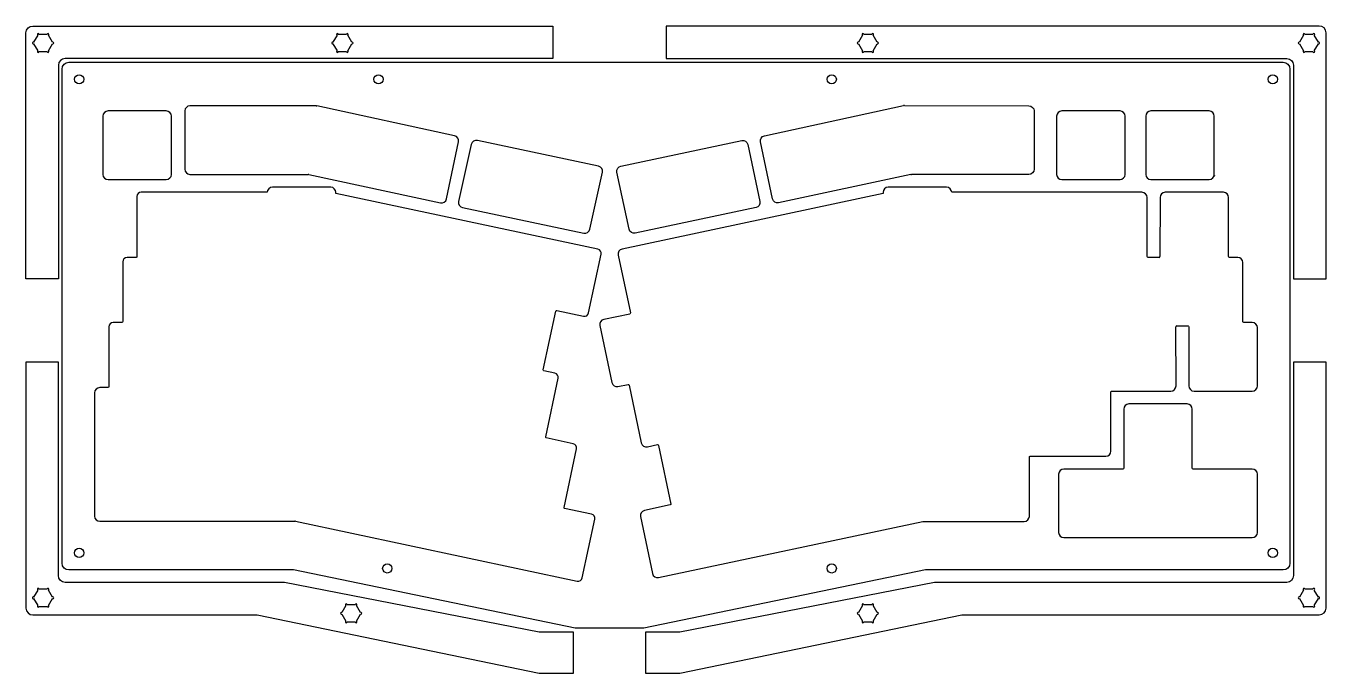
# Model space of a CAD drawing. Header units: inches. Extents: x -11.8 to 11.8, y -2.1 to 13.1.
# Drawn here: x -3.21 to 11.76, y -2.11 to 5.35 of the extents above; entities that cross this region are included whole.
import ezdxf

# ---------------------------------------------------------------- set-up
doc = ezdxf.new("R2010")
doc.units = ezdxf.units.IN
doc.header["$MEASUREMENT"] = 0
doc.layers.get('0').update_dxf_attribs({"lineweight": 0})

msp = doc.modelspace()

# ---------------------------------------------------------------- linework, layer by layer
at = {"color": 18, "lineweight": 25, "true_color": 0x000000}
for p, q in [((-3.208, 2.436), (-3.208, 5.27)), ((-3.129, 5.348), (2.859, 5.348)), ((-3.072, 5.241), (-3.12, 5.16)), ((-2.964, 5.25), (-3.058, 5.25)), ((-2.902, 5.16), (-2.949, 5.241)), ((0.374, 5.241), (0.327, 5.16)), ((0.482, 5.25), (0.388, 5.25)), ((0.544, 5.16), (0.497, 5.241)), ((2.859, 5.348), (2.859, 4.974)), ((4.163, 5.348), (4.163, 4.974)), ((11.682, 5.348), (4.163, 5.348)), ((6.424, 5.241), (6.377, 5.16)), ((6.533, 5.25), (6.439, 5.25)), ((6.594, 5.16), (6.547, 5.241)), ((11.502, 5.241), (11.455, 5.16)), ((11.611, 5.25), (11.517, 5.25)), ((11.673, 5.16), (11.626, 5.241)), ((11.761, 2.436), (11.761, 5.27)), ((-3.12, 5.143), (-3.072, 5.061)), ((-2.949, 5.061), (-2.902, 5.143)), ((0.327, 5.143), (0.374, 5.061)), ((0.497, 5.061), (0.544, 5.143)), ((6.377, 5.143), (6.424, 5.061)), ((6.547, 5.061), (6.594, 5.143)), ((11.455, 5.143), (11.502, 5.061)), ((11.626, 5.061), (11.673, 5.143)), ((-3.058, 5.053), (-2.964, 5.053)), ((2.859, 4.974), (-2.755, 4.974)), ((0.388, 5.053), (0.482, 5.053)), ((4.163, 4.974), (11.308, 4.974)), ((6.439, 5.053), (6.533, 5.053)), ((11.517, 5.053), (11.611, 5.053)), ((-2.834, 4.896), (-2.834, 2.436)), ((-2.792, -0.841), (-2.792, 4.852)), ((-2.713, 4.931), (11.266, 4.931)), ((11.345, 4.852), (11.345, -0.841)), ((11.387, 4.896), (11.387, 2.436)), ((-1.592, 4.369), (-2.263, 4.369)), ((-1.379, 4.369), (-1.379, 3.698)), ((0.132, 4.43), (-1.32, 4.428)), ((1.728, 4.083), (0.14, 4.429)), ((5.294, 4.083), (6.897, 4.432)), ((6.906, 4.433), (8.341, 4.428)), ((8.4, 4.369), (8.4, 3.697)), ((9.389, 4.369), (8.718, 4.369)), ((10.416, 4.369), (9.744, 4.369)), ((-2.322, 4.31), (-2.322, 3.637)), ((-1.533, 3.639), (-1.533, 4.31)), ((8.659, 4.31), (8.659, 3.637)), ((9.448, 3.639), (9.448, 4.31)), ((9.685, 4.31), (9.685, 3.639)), ((10.475, 3.629), (10.475, 4.31)), ((1.634, 3.357), (1.773, 4.013)), ((1.919, 3.984), (1.773, 3.327)), ((3.385, 3.733), (1.99, 4.03)), ((3.643, 3.734), (5.033, 4.03)), ((5.103, 3.984), (5.243, 3.326)), ((5.388, 3.357), (5.248, 4.013)), ((-1.32, 3.639), (0.042, 3.637)), ((0.05, 3.636), (1.564, 3.311)), ((3.284, 3.008), (3.43, 3.663)), ((3.737, 3.008), (3.597, 3.664)), ((6.982, 3.637), (5.458, 3.311)), ((8.341, 3.638), (6.99, 3.637)), ((-2.263, 3.578), (-1.592, 3.58)), ((0.301, 3.491), (-0.371, 3.491)), ((7.392, 3.491), (6.721, 3.491)), ((8.718, 3.578), (9.389, 3.58)), ((9.744, 3.58), (9.84, 3.58)), ((9.84, 3.58), (10.416, 3.58)), ((-1.93, 3.382), (-1.93, 2.691)), ((-0.43, 3.432), (-1.881, 3.432)), ((-0.43, 3.432), (-0.43, 3.432)), ((0.36, 3.418), (0.36, 3.432)), ((3.377, 2.776), (0.36, 3.418)), ((6.662, 3.417), (3.655, 2.778)), ((6.662, 3.432), (6.662, 3.417)), ((9.642, 3.432), (7.451, 3.432)), ((7.451, 3.432), (7.451, 3.432)), ((9.701, 2.692), (9.701, 3.373)), ((9.85, 3.373), (9.849, 2.691)), ((10.58, 3.432), (9.909, 3.432)), ((10.639, 2.691), (10.639, 3.373)), ((1.819, 3.257), (3.214, 2.962)), ((5.198, 3.256), (3.807, 2.962)), ((3.271, 2.042), (3.415, 2.718)), ((3.609, 2.708), (3.751, 2.042)), ((-2.094, 2.632), (-2.094, 1.942)), ((-1.94, 2.682), (-2.044, 2.682)), ((9.84, 2.682), (9.711, 2.682)), ((10.744, 2.682), (10.649, 2.682)), ((10.803, 1.941), (10.803, 2.623)), ((-2.834, 2.436), (-3.208, 2.436)), ((11.387, 2.436), (11.761, 2.436)), ((2.748, 1.386), (2.892, 2.062)), ((2.903, 2.07), (3.213, 2.004)), ((3.744, 2.03), (3.444, 1.967)), ((-2.254, 1.882), (-2.254, 1.191)), ((-2.104, 1.932), (-2.204, 1.932)), ((3.399, 1.897), (3.538, 1.24)), ((10.034, 1.201), (10.033, 1.882)), ((10.043, 1.892), (10.172, 1.892)), ((10.182, 1.882), (10.182, 1.201)), ((10.912, 1.932), (10.813, 1.932)), ((10.971, 1.201), (10.971, 1.873)), ((-3.208, 1.476), (-3.208, -1.358)), ((-2.834, 1.476), (-3.208, 1.476)), ((-2.834, -0.984), (-2.834, 1.476)), ((2.881, 1.348), (2.756, 1.375)), ((11.761, 1.476), (11.387, 1.476)), ((11.387, 1.476), (11.387, -0.984)), ((11.761, -1.358), (11.761, 1.476)), ((2.776, 0.614), (2.919, 1.29)), ((3.608, 1.195), (3.724, 1.219)), ((3.736, 1.212), (3.877, 0.545)), ((-2.418, 1.123), (-2.418, -0.299)), ((-2.263, 1.182), (-2.359, 1.182)), ((9.284, 0.451), (9.284, 1.132)), ((9.294, 1.142), (9.975, 1.142)), ((10.241, 1.142), (10.912, 1.142)), ((9.432, 0.935), (9.432, 0.254)), ((10.162, 0.994), (9.491, 0.994)), ((10.221, 0.254), (10.221, 0.935)), ((3.092, 0.536), (2.783, 0.602)), ((2.987, -0.198), (3.13, 0.478)), ((3.947, 0.5), (4.064, 0.525)), ((4.075, 0.517), (4.219, -0.159)), ((8.345, -0.301), (8.345, 0.382)), ((8.354, 0.392), (9.225, 0.392)), ((8.682, 0.185), (8.682, -0.486)), ((9.422, 0.244), (8.741, 0.244)), ((10.912, 0.244), (10.231, 0.244)), ((10.971, -0.486), (10.971, 0.185)), ((3.303, -0.275), (2.994, -0.209)), ((4.211, -0.17), (3.912, -0.234)), ((-2.359, -0.358), (-0.113, -0.357)), ((-0.104, -0.358), (3.139, -1.047)), ((3.197, -1.009), (3.341, -0.334)), ((3.866, -0.304), (4.006, -0.961)), ((4.076, -1.006), (7.117, -0.36)), ((7.117, -0.36), (8.285, -0.36)), ((8.741, -0.545), (10.912, -0.545)), ((-0.129, -0.919), (-2.713, -0.919)), ((3.117, -1.589), (-0.129, -0.919)), ((7.151, -0.919), (3.905, -1.589)), ((11.266, -0.919), (7.151, -0.919)), ((-3.072, -1.15), (-3.12, -1.231)), ((-2.964, -1.141), (-3.058, -1.141)), ((-2.902, -1.231), (-2.949, -1.15)), ((-0.23, -1.062), (-2.755, -1.062)), ((2.702, -1.634), (-0.23, -1.062)), ((7.252, -1.062), (4.32, -1.634)), ((11.308, -1.062), (7.252, -1.062)), ((11.502, -1.15), (11.455, -1.231)), ((11.611, -1.141), (11.517, -1.141)), ((11.673, -1.231), (11.626, -1.15)), ((-3.12, -1.248), (-3.072, -1.33)), ((-3.058, -1.338), (-2.964, -1.338)), ((-2.949, -1.33), (-2.902, -1.248)), ((0.475, -1.328), (0.428, -1.41)), ((0.583, -1.32), (0.489, -1.32)), ((0.645, -1.41), (0.598, -1.328)), ((6.424, -1.328), (6.377, -1.41)), ((6.533, -1.32), (6.439, -1.32)), ((6.594, -1.41), (6.547, -1.328)), ((11.455, -1.248), (11.502, -1.33)), ((11.517, -1.338), (11.611, -1.338)), ((11.626, -1.33), (11.673, -1.248)), ((-3.129, -1.437), (-0.545, -1.437)), ((-0.545, -1.437), (2.702, -2.106)), ((0.428, -1.427), (0.475, -1.508)), ((0.598, -1.508), (0.645, -1.427)), ((4.32, -2.106), (7.567, -1.436)), ((6.377, -1.427), (6.424, -1.508)), ((6.547, -1.508), (6.594, -1.427)), ((7.567, -1.436), (11.682, -1.436)), ((0.489, -1.517), (0.583, -1.517)), ((3.095, -1.634), (2.702, -1.634)), ((3.095, -2.106), (3.095, -1.634)), ((3.905, -1.589), (3.117, -1.589)), ((3.927, -1.634), (3.927, -2.106)), ((4.32, -1.634), (3.927, -1.634)), ((6.439, -1.517), (6.533, -1.517)), ((2.702, -2.106), (3.095, -2.106)), ((3.927, -2.106), (4.32, -2.106))]:
    msp.add_line(p, q, dxfattribs=at)
for points in [[(-3.208, 5.27), (-3.208, 5.313), (-3.172, 5.348), (-3.129, 5.348)], [(11.761, 5.27), (11.761, 5.313), (11.726, 5.348), (11.682, 5.348)], [(-2.897, 5.161), (-2.899, 5.161), (-2.901, 5.161), (-2.902, 5.16)], [(0.549, 5.161), (0.547, 5.161), (0.546, 5.161), (0.544, 5.16)], [(6.599, 5.161), (6.598, 5.161), (6.596, 5.161), (6.594, 5.16)], [(11.678, 5.161), (11.676, 5.161), (11.674, 5.161), (11.673, 5.16)], [(-2.755, 4.974), (-2.798, 4.974), (-2.834, 4.939), (-2.834, 4.896)], [(11.308, 4.974), (11.352, 4.974), (11.387, 4.939), (11.387, 4.896)], [(-2.792, 4.852), (-2.792, 4.895), (-2.757, 4.931), (-2.713, 4.931)], [(11.266, 4.931), (11.31, 4.931), (11.345, 4.895), (11.345, 4.852)], [(-2.648, 4.734), (-2.648, 4.763), (-2.624, 4.787), (-2.595, 4.787)], [(-2.595, 4.681), (-2.624, 4.681), (-2.648, 4.705), (-2.648, 4.734)], [(-2.595, 4.787), (-2.566, 4.787), (-2.542, 4.763), (-2.542, 4.734)], [(-2.542, 4.734), (-2.542, 4.705), (-2.566, 4.681), (-2.595, 4.681)], [(0.798, 4.734), (0.798, 4.763), (0.822, 4.787), (0.851, 4.787)], [(0.851, 4.681), (0.822, 4.681), (0.798, 4.705), (0.798, 4.734)], [(0.851, 4.787), (0.88, 4.787), (0.904, 4.763), (0.904, 4.734)], [(0.904, 4.734), (0.904, 4.705), (0.88, 4.681), (0.851, 4.681)], [(6.017, 4.734), (6.017, 4.763), (6.041, 4.787), (6.07, 4.787)], [(6.07, 4.681), (6.041, 4.681), (6.017, 4.705), (6.017, 4.734)], [(6.07, 4.787), (6.099, 4.787), (6.123, 4.763), (6.123, 4.734)], [(6.123, 4.734), (6.123, 4.705), (6.099, 4.681), (6.07, 4.681)], [(11.095, 4.734), (11.095, 4.763), (11.119, 4.787), (11.148, 4.787)], [(11.148, 4.681), (11.119, 4.681), (11.095, 4.705), (11.095, 4.734)], [(11.148, 4.787), (11.178, 4.787), (11.202, 4.763), (11.202, 4.734)], [(11.202, 4.734), (11.202, 4.705), (11.178, 4.681), (11.148, 4.681)], [(-2.263, 4.369), (-2.296, 4.369), (-2.322, 4.343), (-2.322, 4.31)], [(-1.533, 4.31), (-1.533, 4.343), (-1.559, 4.369), (-1.592, 4.369)], [(-1.32, 4.428), (-1.352, 4.428), (-1.379, 4.402), (-1.379, 4.369)], [(0.132, 4.43), (0.134, 4.43), (0.137, 4.429), (0.14, 4.429)], [(6.906, 4.433), (6.903, 4.433), (6.9, 4.433), (6.897, 4.432)], [(8.341, 4.428), (8.374, 4.428), (8.4, 4.402), (8.4, 4.369)], [(8.718, 4.369), (8.685, 4.369), (8.659, 4.343), (8.659, 4.31)], [(9.448, 4.31), (9.448, 4.343), (9.421, 4.369), (9.389, 4.369)], [(9.744, 4.369), (9.712, 4.369), (9.685, 4.343), (9.685, 4.31)], [(10.475, 4.31), (10.475, 4.343), (10.448, 4.369), (10.416, 4.369)], [(1.773, 4.013), (1.78, 4.045), (1.76, 4.076), (1.728, 4.083)], [(5.248, 4.013), (5.242, 4.045), (5.262, 4.076), (5.294, 4.083)], [(1.99, 4.03), (1.958, 4.036), (1.926, 4.016), (1.919, 3.984)], [(5.033, 4.03), (5.065, 4.037), (5.096, 4.016), (5.103, 3.984)], [(-2.322, 3.637), (-2.322, 3.604), (-2.296, 3.578), (-2.263, 3.578)], [(-1.592, 3.58), (-1.559, 3.58), (-1.533, 3.606), (-1.533, 3.639)], [(-1.379, 3.698), (-1.379, 3.665), (-1.352, 3.639), (-1.32, 3.639)], [(0.05, 3.636), (0.047, 3.637), (0.045, 3.637), (0.042, 3.637)], [(3.43, 3.663), (3.437, 3.695), (3.416, 3.726), (3.385, 3.733)], [(3.597, 3.664), (3.591, 3.696), (3.611, 3.728), (3.643, 3.734)], [(6.982, 3.637), (6.985, 3.637), (6.987, 3.637), (6.99, 3.637)], [(8.4, 3.697), (8.4, 3.665), (8.374, 3.638), (8.341, 3.638)], [(8.659, 3.637), (8.659, 3.604), (8.685, 3.578), (8.718, 3.578)], [(9.389, 3.58), (9.421, 3.58), (9.448, 3.606), (9.448, 3.639)], [(9.685, 3.639), (9.685, 3.606), (9.712, 3.58), (9.744, 3.58)], [(10.416, 3.58), (10.448, 3.58), (10.475, 3.606), (10.475, 3.639)], [(10.485, 3.619), (10.479, 3.619), (10.475, 3.624), (10.475, 3.629)], [(-0.371, 3.491), (-0.403, 3.491), (-0.43, 3.464), (-0.43, 3.432)], [(0.36, 3.432), (0.36, 3.464), (0.333, 3.491), (0.301, 3.491)], [(6.721, 3.491), (6.688, 3.491), (6.662, 3.464), (6.662, 3.432)], [(7.451, 3.432), (7.451, 3.464), (7.425, 3.491), (7.392, 3.491)], [(-1.881, 3.432), (-1.908, 3.432), (-1.93, 3.41), (-1.93, 3.382)], [(1.564, 3.311), (1.596, 3.304), (1.627, 3.325), (1.634, 3.357)], [(1.773, 3.327), (1.767, 3.295), (1.787, 3.264), (1.819, 3.257)], [(5.243, 3.326), (5.25, 3.294), (5.23, 3.263), (5.198, 3.256)], [(5.458, 3.311), (5.426, 3.304), (5.395, 3.325), (5.388, 3.357)], [(9.701, 3.373), (9.701, 3.405), (9.675, 3.432), (9.642, 3.432)], [(9.909, 3.432), (9.876, 3.432), (9.85, 3.405), (9.85, 3.373)], [(10.639, 3.373), (10.639, 3.405), (10.612, 3.432), (10.58, 3.432)], [(3.214, 2.962), (3.246, 2.956), (3.278, 2.976), (3.284, 3.008)], [(3.807, 2.962), (3.775, 2.955), (3.744, 2.976), (3.737, 3.008)], [(3.415, 2.718), (3.42, 2.744), (3.403, 2.771), (3.377, 2.776)], [(3.655, 2.778), (3.623, 2.772), (3.603, 2.74), (3.609, 2.708)], [(-2.044, 2.682), (-2.072, 2.682), (-2.094, 2.66), (-2.094, 2.632)], [(-1.93, 2.691), (-1.93, 2.686), (-1.934, 2.682), (-1.94, 2.682)], [(9.711, 2.682), (9.706, 2.682), (9.701, 2.686), (9.701, 2.692)], [(9.84, 2.682), (9.845, 2.682), (9.849, 2.686), (9.849, 2.691)], [(10.649, 2.682), (10.643, 2.682), (10.639, 2.686), (10.639, 2.691)], [(10.803, 2.623), (10.803, 2.655), (10.777, 2.682), (10.744, 2.682)], [(2.892, 2.062), (2.893, 2.068), (2.898, 2.071), (2.903, 2.07)], [(3.213, 2.004), (3.239, 1.998), (3.265, 2.015), (3.271, 2.042)], [(3.444, 1.967), (3.412, 1.96), (3.392, 1.929), (3.399, 1.897)], [(3.751, 2.042), (3.752, 2.037), (3.749, 2.032), (3.744, 2.03)], [(-2.204, 1.932), (-2.232, 1.932), (-2.254, 1.91), (-2.254, 1.882)], [(-2.094, 1.942), (-2.094, 1.936), (-2.098, 1.932), (-2.104, 1.932)], [(10.043, 1.892), (10.038, 1.892), (10.033, 1.888), (10.033, 1.882)], [(10.172, 1.892), (10.177, 1.892), (10.182, 1.888), (10.182, 1.882)], [(10.813, 1.932), (10.807, 1.932), (10.803, 1.936), (10.803, 1.941)], [(10.971, 1.873), (10.971, 1.905), (10.945, 1.932), (10.912, 1.932)], [(2.756, 1.375), (2.75, 1.376), (2.747, 1.381), (2.748, 1.386)], [(2.919, 1.29), (2.925, 1.316), (2.908, 1.342), (2.881, 1.348)], [(3.538, 1.24), (3.545, 1.208), (3.576, 1.188), (3.608, 1.195)], [(3.724, 1.219), (3.73, 1.22), (3.735, 1.217), (3.736, 1.212)], [(9.975, 1.142), (10.007, 1.142), (10.034, 1.169), (10.034, 1.201)], [(10.182, 1.201), (10.182, 1.169), (10.208, 1.142), (10.241, 1.142)], [(10.912, 1.142), (10.945, 1.142), (10.971, 1.169), (10.971, 1.201)], [(-2.359, 1.182), (-2.392, 1.182), (-2.418, 1.155), (-2.418, 1.123)], [(-2.254, 1.191), (-2.254, 1.186), (-2.258, 1.182), (-2.263, 1.182)], [(9.284, 1.132), (9.284, 1.138), (9.288, 1.142), (9.294, 1.142)], [(9.491, 0.994), (9.458, 0.994), (9.432, 0.968), (9.432, 0.935)], [(10.221, 0.935), (10.221, 0.968), (10.195, 0.994), (10.162, 0.994)], [(2.783, 0.602), (2.778, 0.603), (2.775, 0.609), (2.776, 0.614)], [(3.13, 0.478), (3.136, 0.505), (3.119, 0.531), (3.092, 0.536)], [(3.877, 0.545), (3.884, 0.514), (3.916, 0.493), (3.947, 0.5)], [(4.064, 0.525), (4.069, 0.526), (4.074, 0.522), (4.075, 0.517)], [(9.225, 0.392), (9.257, 0.392), (9.284, 0.419), (9.284, 0.451)], [(8.345, 0.382), (8.345, 0.388), (8.349, 0.392), (8.354, 0.392)], [(8.741, 0.244), (8.708, 0.244), (8.682, 0.218), (8.682, 0.185)], [(9.432, 0.254), (9.432, 0.248), (9.427, 0.244), (9.422, 0.244)], [(10.231, 0.244), (10.226, 0.244), (10.221, 0.248), (10.221, 0.254)], [(10.971, 0.185), (10.971, 0.218), (10.945, 0.244), (10.912, 0.244)], [(-2.418, -0.299), (-2.418, -0.331), (-2.391, -0.358), (-2.359, -0.358)], [(2.994, -0.209), (2.989, -0.208), (2.985, -0.203), (2.987, -0.198)], [(3.341, -0.334), (3.347, -0.307), (3.33, -0.281), (3.303, -0.275)], [(3.912, -0.234), (3.88, -0.241), (3.86, -0.272), (3.866, -0.304)], [(4.219, -0.159), (4.22, -0.164), (4.217, -0.169), (4.211, -0.17)], [(-0.104, -0.358), (-0.107, -0.357), (-0.11, -0.357), (-0.113, -0.357)], [(8.285, -0.36), (8.318, -0.36), (8.345, -0.333), (8.345, -0.301)], [(8.682, -0.486), (8.682, -0.519), (8.708, -0.545), (8.741, -0.545)], [(10.912, -0.545), (10.945, -0.545), (10.971, -0.519), (10.971, -0.486)], [(-2.648, -0.722), (-2.648, -0.693), (-2.624, -0.669), (-2.595, -0.669)], [(-2.595, -0.776), (-2.624, -0.776), (-2.648, -0.752), (-2.648, -0.722)], [(-2.595, -0.669), (-2.566, -0.669), (-2.542, -0.693), (-2.542, -0.722)], [(-2.542, -0.722), (-2.542, -0.752), (-2.566, -0.776), (-2.595, -0.776)], [(11.095, -0.722), (11.095, -0.693), (11.119, -0.669), (11.148, -0.669)], [(11.148, -0.776), (11.119, -0.776), (11.095, -0.752), (11.095, -0.722)], [(11.148, -0.669), (11.178, -0.669), (11.202, -0.693), (11.202, -0.722)], [(11.202, -0.722), (11.202, -0.752), (11.178, -0.776), (11.148, -0.776)], [(-2.713, -0.919), (-2.757, -0.919), (-2.792, -0.884), (-2.792, -0.841)], [(0.899, -0.901), (0.899, -0.872), (0.923, -0.848), (0.952, -0.848)], [(0.952, -0.848), (0.981, -0.848), (1.005, -0.872), (1.005, -0.901)], [(6.017, -0.901), (6.017, -0.872), (6.041, -0.848), (6.07, -0.848)], [(6.07, -0.848), (6.099, -0.848), (6.123, -0.872), (6.123, -0.901)], [(11.345, -0.841), (11.345, -0.884), (11.31, -0.919), (11.266, -0.919)], [(-2.755, -1.062), (-2.798, -1.062), (-2.834, -1.027), (-2.834, -0.984)], [(0.952, -0.954), (0.923, -0.954), (0.899, -0.93), (0.899, -0.901)], [(1.005, -0.901), (1.005, -0.93), (0.981, -0.954), (0.952, -0.954)], [(3.139, -1.047), (3.166, -1.053), (3.192, -1.036), (3.197, -1.009)], [(4.006, -0.961), (4.013, -0.993), (4.044, -1.013), (4.076, -1.006)], [(6.07, -0.954), (6.041, -0.954), (6.017, -0.93), (6.017, -0.901)], [(6.123, -0.901), (6.123, -0.93), (6.099, -0.954), (6.07, -0.954)], [(11.387, -0.984), (11.387, -1.027), (11.352, -1.062), (11.308, -1.062)], [(-2.897, -1.23), (-2.899, -1.23), (-2.901, -1.23), (-2.902, -1.231)], [(11.678, -1.23), (11.676, -1.23), (11.674, -1.23), (11.673, -1.231)], [(-3.208, -1.358), (-3.208, -1.401), (-3.172, -1.437), (-3.129, -1.437)], [(0.65, -1.409), (0.648, -1.409), (0.647, -1.409), (0.645, -1.41)], [(6.599, -1.408), (6.598, -1.408), (6.596, -1.409), (6.594, -1.41)], [(11.682, -1.436), (11.726, -1.436), (11.761, -1.401), (11.761, -1.358)]]:
    msp.add_open_spline(points, degree=3, dxfattribs=at)
for points, knots in [([(-3.058, 5.25), (-3.058, 5.255), (-3.062, 5.26), (-3.068, 5.26), (-3.073, 5.26), (-3.077, 5.255), (-3.077, 5.25), (-3.077, 5.246), (-3.075, 5.243), (-3.072, 5.241)], [0, 0, 0, 0, 1, 1, 1, 2, 2, 2, 3, 3, 3, 3]), ([(-2.949, 5.241), (-2.946, 5.243), (-2.944, 5.246), (-2.944, 5.25), (-2.944, 5.255), (-2.949, 5.26), (-2.954, 5.26), (-2.959, 5.26), (-2.964, 5.255), (-2.964, 5.25)], [0, 0, 0, 0, 1, 1, 1, 2, 2, 2, 3, 3, 3, 3]), ([(0.388, 5.25), (0.388, 5.255), (0.384, 5.26), (0.379, 5.26), (0.373, 5.26), (0.369, 5.255), (0.369, 5.25), (0.369, 5.246), (0.371, 5.243), (0.374, 5.241)], [0, 0, 0, 0, 1, 1, 1, 2, 2, 2, 3, 3, 3, 3]), ([(0.497, 5.241), (0.5, 5.243), (0.502, 5.246), (0.502, 5.25), (0.502, 5.255), (0.498, 5.26), (0.492, 5.26), (0.487, 5.26), (0.482, 5.255), (0.482, 5.25)], [0, 0, 0, 0, 1, 1, 1, 2, 2, 2, 3, 3, 3, 3]), ([(6.439, 5.25), (6.439, 5.255), (6.434, 5.26), (6.429, 5.26), (6.423, 5.26), (6.419, 5.255), (6.419, 5.25), (6.419, 5.246), (6.421, 5.243), (6.424, 5.241)], [0, 0, 0, 0, 1, 1, 1, 2, 2, 2, 3, 3, 3, 3]), ([(6.547, 5.241), (6.55, 5.243), (6.552, 5.246), (6.552, 5.25), (6.552, 5.255), (6.548, 5.26), (6.542, 5.26), (6.537, 5.26), (6.533, 5.255), (6.533, 5.25)], [0, 0, 0, 0, 1, 1, 1, 2, 2, 2, 3, 3, 3, 3]), ([(11.517, 5.25), (11.517, 5.255), (11.513, 5.26), (11.507, 5.26), (11.502, 5.26), (11.497, 5.255), (11.497, 5.25), (11.497, 5.246), (11.499, 5.243), (11.502, 5.241)], [0, 0, 0, 0, 1, 1, 1, 2, 2, 2, 3, 3, 3, 3]), ([(11.626, 5.241), (11.629, 5.243), (11.631, 5.246), (11.631, 5.25), (11.631, 5.255), (11.626, 5.26), (11.621, 5.26), (11.615, 5.26), (11.611, 5.255), (11.611, 5.25)], [0, 0, 0, 0, 1, 1, 1, 2, 2, 2, 3, 3, 3, 3]), ([(-3.12, 5.16), (-3.121, 5.161), (-3.123, 5.161), (-3.124, 5.161), (-3.13, 5.161), (-3.134, 5.157), (-3.134, 5.151), (-3.134, 5.146), (-3.13, 5.142), (-3.124, 5.142), (-3.123, 5.142), (-3.121, 5.142), (-3.12, 5.143)], [0, 0, 0, 0, 1, 1, 1, 2, 2, 2, 3, 3, 3, 4, 4, 4, 4]), ([(-2.902, 5.143), (-2.901, 5.142), (-2.899, 5.142), (-2.897, 5.142), (-2.892, 5.142), (-2.887, 5.146), (-2.887, 5.151), (-2.887, 5.157), (-2.892, 5.161), (-2.897, 5.161)], [0, 0, 0, 0, 1, 1, 1, 2, 2, 2, 3, 3, 3, 3]), ([(0.327, 5.16), (0.325, 5.161), (0.324, 5.161), (0.322, 5.161), (0.316, 5.161), (0.312, 5.157), (0.312, 5.151), (0.312, 5.146), (0.316, 5.142), (0.322, 5.142), (0.324, 5.142), (0.325, 5.142), (0.327, 5.143)], [0, 0, 0, 0, 1, 1, 1, 2, 2, 2, 3, 3, 3, 4, 4, 4, 4]), ([(0.544, 5.143), (0.546, 5.142), (0.547, 5.142), (0.549, 5.142), (0.555, 5.142), (0.559, 5.146), (0.559, 5.151), (0.559, 5.157), (0.555, 5.161), (0.549, 5.161)], [0, 0, 0, 0, 1, 1, 1, 2, 2, 2, 3, 3, 3, 3]), ([(6.377, 5.16), (6.375, 5.161), (6.374, 5.161), (6.372, 5.161), (6.367, 5.161), (6.362, 5.157), (6.362, 5.151), (6.362, 5.146), (6.367, 5.142), (6.372, 5.142), (6.374, 5.142), (6.375, 5.142), (6.377, 5.143)], [0, 0, 0, 0, 1, 1, 1, 2, 2, 2, 3, 3, 3, 4, 4, 4, 4]), ([(6.594, 5.143), (6.596, 5.142), (6.598, 5.142), (6.599, 5.142), (6.605, 5.142), (6.609, 5.146), (6.609, 5.151), (6.609, 5.157), (6.605, 5.161), (6.599, 5.161)], [0, 0, 0, 0, 1, 1, 1, 2, 2, 2, 3, 3, 3, 3]), ([(11.455, 5.16), (11.454, 5.161), (11.452, 5.161), (11.45, 5.161), (11.445, 5.161), (11.441, 5.157), (11.441, 5.151), (11.441, 5.146), (11.445, 5.142), (11.45, 5.142), (11.452, 5.142), (11.454, 5.142), (11.455, 5.143)], [0, 0, 0, 0, 1, 1, 1, 2, 2, 2, 3, 3, 3, 4, 4, 4, 4]), ([(11.673, 5.143), (11.674, 5.142), (11.676, 5.142), (11.678, 5.142), (11.683, 5.142), (11.687, 5.146), (11.687, 5.151), (11.687, 5.157), (11.683, 5.161), (11.678, 5.161)], [0, 0, 0, 0, 1, 1, 1, 2, 2, 2, 3, 3, 3, 3]), ([(-3.072, 5.061), (-3.075, 5.06), (-3.077, 5.057), (-3.077, 5.053), (-3.077, 5.048), (-3.073, 5.043), (-3.068, 5.043), (-3.062, 5.043), (-3.058, 5.048), (-3.058, 5.053)], [0, 0, 0, 0, 1, 1, 1, 2, 2, 2, 3, 3, 3, 3]), ([(-2.964, 5.053), (-2.964, 5.048), (-2.959, 5.043), (-2.954, 5.043), (-2.949, 5.043), (-2.944, 5.048), (-2.944, 5.053), (-2.944, 5.057), (-2.946, 5.06), (-2.949, 5.061)], [0, 0, 0, 0, 1, 1, 1, 2, 2, 2, 3, 3, 3, 3]), ([(0.374, 5.061), (0.371, 5.06), (0.369, 5.057), (0.369, 5.053), (0.369, 5.048), (0.373, 5.043), (0.379, 5.043), (0.384, 5.043), (0.388, 5.048), (0.388, 5.053)], [0, 0, 0, 0, 1, 1, 1, 2, 2, 2, 3, 3, 3, 3]), ([(0.482, 5.053), (0.482, 5.048), (0.487, 5.043), (0.492, 5.043), (0.498, 5.043), (0.502, 5.048), (0.502, 5.053), (0.502, 5.057), (0.5, 5.06), (0.497, 5.061)], [0, 0, 0, 0, 1, 1, 1, 2, 2, 2, 3, 3, 3, 3]), ([(6.424, 5.061), (6.421, 5.06), (6.419, 5.057), (6.419, 5.053), (6.419, 5.048), (6.423, 5.043), (6.429, 5.043), (6.434, 5.043), (6.439, 5.048), (6.439, 5.053)], [0, 0, 0, 0, 1, 1, 1, 2, 2, 2, 3, 3, 3, 3]), ([(6.533, 5.053), (6.533, 5.048), (6.537, 5.043), (6.542, 5.043), (6.548, 5.043), (6.552, 5.048), (6.552, 5.053), (6.552, 5.057), (6.55, 5.06), (6.547, 5.061)], [0, 0, 0, 0, 1, 1, 1, 2, 2, 2, 3, 3, 3, 3]), ([(11.502, 5.061), (11.499, 5.06), (11.497, 5.057), (11.497, 5.053), (11.497, 5.048), (11.502, 5.043), (11.507, 5.043), (11.513, 5.043), (11.517, 5.048), (11.517, 5.053)], [0, 0, 0, 0, 1, 1, 1, 2, 2, 2, 3, 3, 3, 3]), ([(11.611, 5.053), (11.611, 5.048), (11.615, 5.043), (11.621, 5.043), (11.626, 5.043), (11.631, 5.048), (11.631, 5.053), (11.631, 5.057), (11.629, 5.06), (11.626, 5.061)], [0, 0, 0, 0, 1, 1, 1, 2, 2, 2, 3, 3, 3, 3]), ([(-3.058, -1.141), (-3.058, -1.136), (-3.062, -1.131), (-3.068, -1.131), (-3.073, -1.131), (-3.077, -1.136), (-3.077, -1.141), (-3.077, -1.145), (-3.075, -1.148), (-3.072, -1.15)], [0, 0, 0, 0, 1, 1, 1, 2, 2, 2, 3, 3, 3, 3]), ([(-2.949, -1.15), (-2.946, -1.148), (-2.944, -1.145), (-2.944, -1.141), (-2.944, -1.136), (-2.949, -1.131), (-2.954, -1.131), (-2.959, -1.131), (-2.964, -1.136), (-2.964, -1.141)], [0, 0, 0, 0, 1, 1, 1, 2, 2, 2, 3, 3, 3, 3]), ([(11.517, -1.141), (11.517, -1.136), (11.513, -1.131), (11.507, -1.131), (11.502, -1.131), (11.497, -1.136), (11.497, -1.141), (11.497, -1.145), (11.499, -1.148), (11.502, -1.15)], [0, 0, 0, 0, 1, 1, 1, 2, 2, 2, 3, 3, 3, 3]), ([(11.626, -1.15), (11.629, -1.148), (11.631, -1.145), (11.631, -1.141), (11.631, -1.136), (11.626, -1.131), (11.621, -1.131), (11.615, -1.131), (11.611, -1.136), (11.611, -1.141)], [0, 0, 0, 0, 1, 1, 1, 2, 2, 2, 3, 3, 3, 3]), ([(-3.12, -1.231), (-3.121, -1.23), (-3.123, -1.23), (-3.124, -1.23), (-3.13, -1.23), (-3.134, -1.234), (-3.134, -1.24), (-3.134, -1.245), (-3.13, -1.25), (-3.124, -1.25), (-3.123, -1.25), (-3.121, -1.249), (-3.12, -1.248)], [0, 0, 0, 0, 1, 1, 1, 2, 2, 2, 3, 3, 3, 4, 4, 4, 4]), ([(-3.072, -1.33), (-3.075, -1.331), (-3.077, -1.334), (-3.077, -1.338), (-3.077, -1.344), (-3.073, -1.348), (-3.068, -1.348), (-3.062, -1.348), (-3.058, -1.344), (-3.058, -1.338)], [0, 0, 0, 0, 1, 1, 1, 2, 2, 2, 3, 3, 3, 3]), ([(-2.964, -1.338), (-2.964, -1.344), (-2.959, -1.348), (-2.954, -1.348), (-2.949, -1.348), (-2.944, -1.344), (-2.944, -1.338), (-2.944, -1.334), (-2.946, -1.331), (-2.949, -1.33)], [0, 0, 0, 0, 1, 1, 1, 2, 2, 2, 3, 3, 3, 3]), ([(-2.902, -1.248), (-2.901, -1.249), (-2.899, -1.25), (-2.897, -1.25), (-2.892, -1.25), (-2.887, -1.245), (-2.887, -1.24), (-2.887, -1.234), (-2.892, -1.23), (-2.897, -1.23)], [0, 0, 0, 0, 1, 1, 1, 2, 2, 2, 3, 3, 3, 3]), ([(0.489, -1.32), (0.489, -1.315), (0.485, -1.31), (0.48, -1.31), (0.474, -1.31), (0.47, -1.315), (0.47, -1.32), (0.47, -1.324), (0.472, -1.327), (0.475, -1.328)], [0, 0, 0, 0, 1, 1, 1, 2, 2, 2, 3, 3, 3, 3]), ([(0.598, -1.328), (0.601, -1.327), (0.603, -1.324), (0.603, -1.32), (0.603, -1.315), (0.599, -1.31), (0.593, -1.31), (0.588, -1.31), (0.583, -1.315), (0.583, -1.32)], [0, 0, 0, 0, 1, 1, 1, 2, 2, 2, 3, 3, 3, 3]), ([(6.439, -1.32), (6.439, -1.314), (6.434, -1.31), (6.429, -1.31), (6.423, -1.31), (6.419, -1.314), (6.419, -1.32), (6.419, -1.324), (6.421, -1.327), (6.424, -1.328)], [0, 0, 0, 0, 1, 1, 1, 2, 2, 2, 3, 3, 3, 3]), ([(6.547, -1.328), (6.55, -1.327), (6.552, -1.324), (6.552, -1.32), (6.552, -1.314), (6.548, -1.31), (6.542, -1.31), (6.537, -1.31), (6.533, -1.314), (6.533, -1.32)], [0, 0, 0, 0, 1, 1, 1, 2, 2, 2, 3, 3, 3, 3]), ([(11.455, -1.231), (11.454, -1.23), (11.452, -1.23), (11.45, -1.23), (11.445, -1.23), (11.441, -1.234), (11.441, -1.24), (11.441, -1.245), (11.445, -1.249), (11.45, -1.249), (11.452, -1.249), (11.454, -1.249), (11.455, -1.248)], [0, 0, 0, 0, 1, 1, 1, 2, 2, 2, 3, 3, 3, 4, 4, 4, 4]), ([(11.502, -1.33), (11.499, -1.331), (11.497, -1.334), (11.497, -1.338), (11.497, -1.343), (11.502, -1.348), (11.507, -1.348), (11.513, -1.348), (11.517, -1.343), (11.517, -1.338)], [0, 0, 0, 0, 1, 1, 1, 2, 2, 2, 3, 3, 3, 3]), ([(11.611, -1.338), (11.611, -1.343), (11.615, -1.348), (11.621, -1.348), (11.626, -1.348), (11.631, -1.343), (11.631, -1.338), (11.631, -1.334), (11.629, -1.331), (11.626, -1.33)], [0, 0, 0, 0, 1, 1, 1, 2, 2, 2, 3, 3, 3, 3]), ([(11.673, -1.248), (11.674, -1.249), (11.676, -1.249), (11.678, -1.249), (11.683, -1.249), (11.687, -1.245), (11.687, -1.24), (11.687, -1.234), (11.683, -1.23), (11.678, -1.23)], [0, 0, 0, 0, 1, 1, 1, 2, 2, 2, 3, 3, 3, 3]), ([(0.428, -1.41), (0.426, -1.409), (0.424, -1.409), (0.423, -1.409), (0.417, -1.409), (0.413, -1.413), (0.413, -1.418), (0.413, -1.424), (0.417, -1.428), (0.423, -1.428), (0.424, -1.428), (0.426, -1.428), (0.428, -1.427)], [0, 0, 0, 0, 1, 1, 1, 2, 2, 2, 3, 3, 3, 4, 4, 4, 4]), ([(0.645, -1.427), (0.647, -1.428), (0.648, -1.428), (0.65, -1.428), (0.655, -1.428), (0.66, -1.424), (0.66, -1.418), (0.66, -1.413), (0.655, -1.409), (0.65, -1.409)], [0, 0, 0, 0, 1, 1, 1, 2, 2, 2, 3, 3, 3, 3]), ([(6.377, -1.41), (6.375, -1.409), (6.374, -1.408), (6.372, -1.408), (6.367, -1.408), (6.362, -1.413), (6.362, -1.418), (6.362, -1.424), (6.367, -1.428), (6.372, -1.428), (6.374, -1.428), (6.375, -1.428), (6.377, -1.427)], [0, 0, 0, 0, 1, 1, 1, 2, 2, 2, 3, 3, 3, 4, 4, 4, 4]), ([(6.594, -1.427), (6.596, -1.428), (6.598, -1.428), (6.599, -1.428), (6.605, -1.428), (6.609, -1.424), (6.609, -1.418), (6.609, -1.413), (6.605, -1.408), (6.599, -1.408)], [0, 0, 0, 0, 1, 1, 1, 2, 2, 2, 3, 3, 3, 3]), ([(0.475, -1.508), (0.472, -1.51), (0.47, -1.513), (0.47, -1.517), (0.47, -1.522), (0.474, -1.527), (0.48, -1.527), (0.485, -1.527), (0.489, -1.522), (0.489, -1.517)], [0, 0, 0, 0, 1, 1, 1, 2, 2, 2, 3, 3, 3, 3]), ([(0.583, -1.517), (0.583, -1.522), (0.588, -1.527), (0.593, -1.527), (0.599, -1.527), (0.603, -1.522), (0.603, -1.517), (0.603, -1.513), (0.601, -1.51), (0.598, -1.508)], [0, 0, 0, 0, 1, 1, 1, 2, 2, 2, 3, 3, 3, 3]), ([(6.424, -1.508), (6.421, -1.51), (6.419, -1.513), (6.419, -1.517), (6.419, -1.522), (6.423, -1.527), (6.429, -1.527), (6.434, -1.527), (6.439, -1.522), (6.439, -1.517)], [0, 0, 0, 0, 1, 1, 1, 2, 2, 2, 3, 3, 3, 3]), ([(6.533, -1.517), (6.533, -1.522), (6.537, -1.527), (6.542, -1.527), (6.548, -1.527), (6.552, -1.522), (6.552, -1.517), (6.552, -1.513), (6.55, -1.51), (6.547, -1.508)], [0, 0, 0, 0, 1, 1, 1, 2, 2, 2, 3, 3, 3, 3])]:
    msp.add_open_spline(points, degree=3, knots=knots, dxfattribs=at)

doc.saveas('drawing.dxf')
